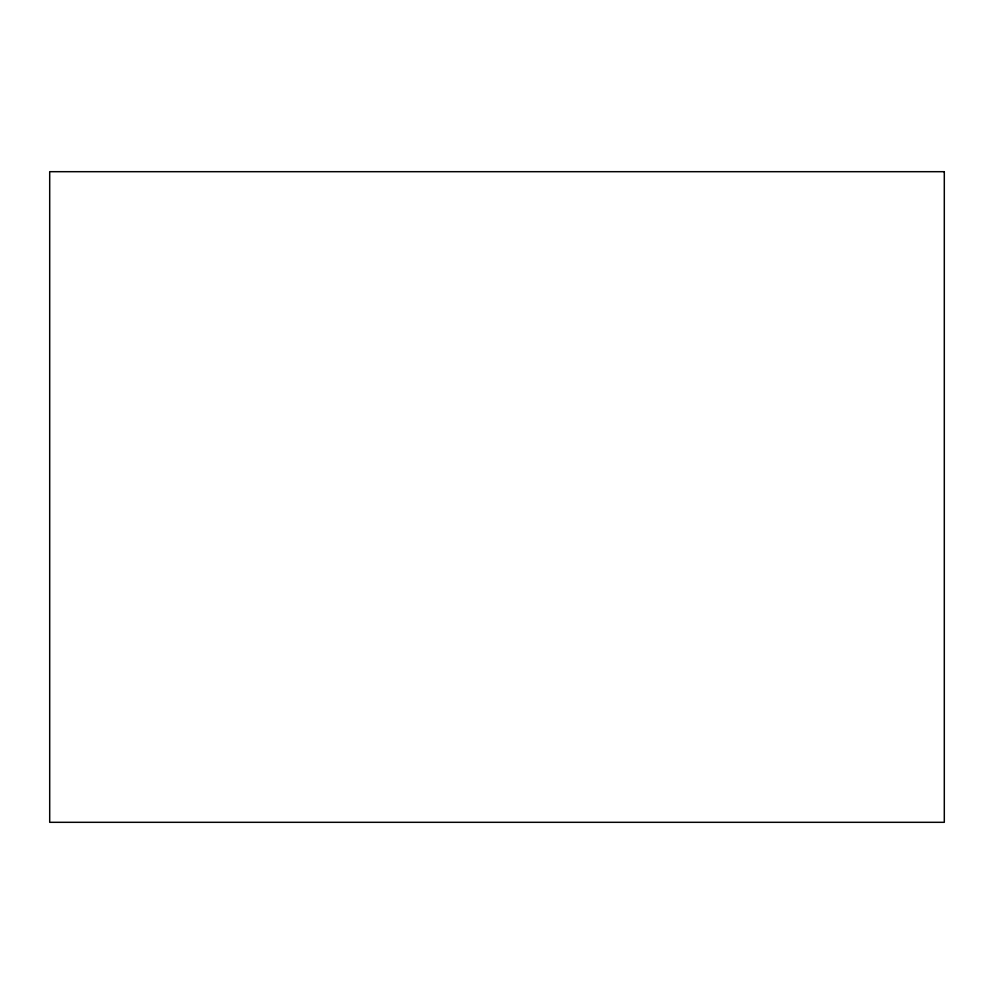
<?xml version="1.0" encoding="UTF-8"?>
<svg xmlns="http://www.w3.org/2000/svg" width="994" height="994" viewBox="0 0 994 994"><rect width="100%" height="100%" fill="white"/><g stroke="black" fill="none" stroke-linecap="round" stroke-linejoin="round"><path stroke-width="1.49" d="M944.3 171.689L49.7 171.689L49.7 822.311L944.3 822.311L944.3 171.689"/></g></svg>
